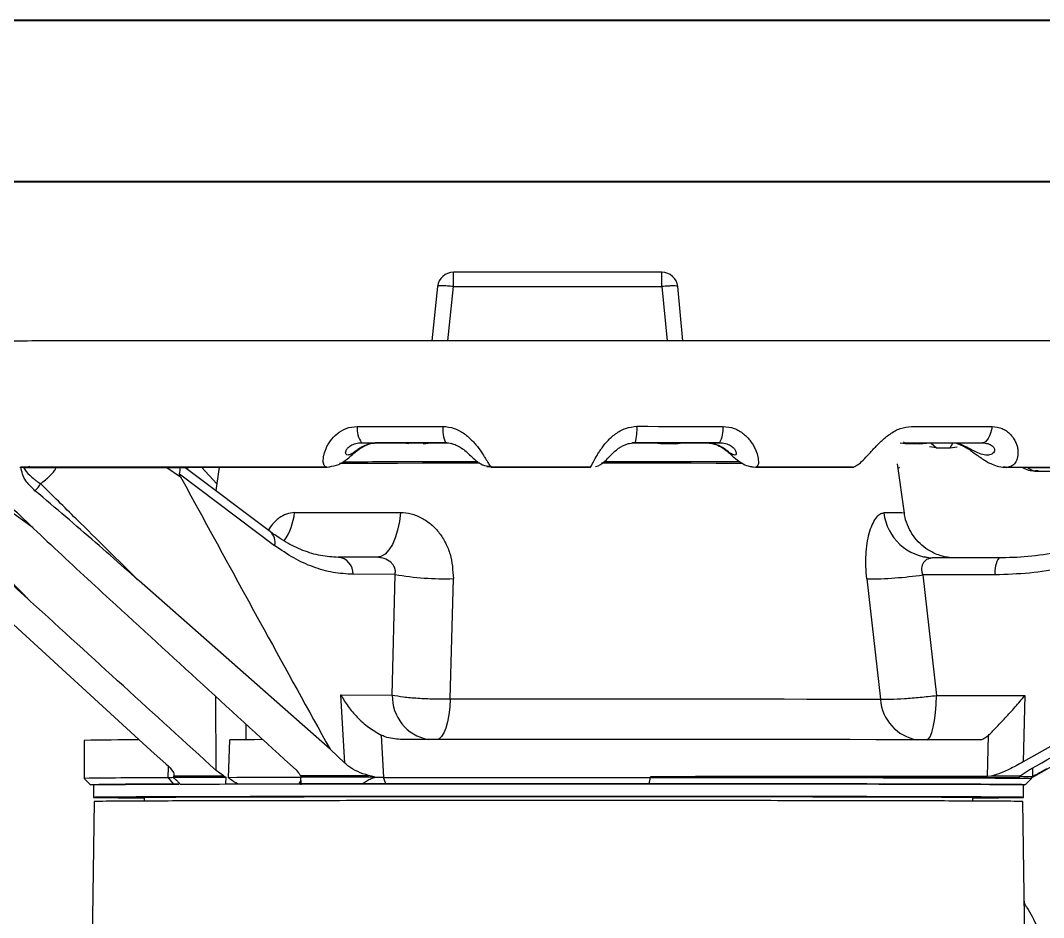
# Model space of a CAD drawing. Header units: millimetres. Extents: x 2251 to 4395, y 932 to 2449.
# Drawn here: x 3599.2 to 3761, y 2306.7 to 2448.5 of the extents above; entities that cross this region are included whole.
import ezdxf

# ---------------------------------------------------------------- set-up
doc = ezdxf.new("R2010")
doc.units = ezdxf.units.MM
doc.layers.add('AM_BOR', color=7, linetype='Continuous', lineweight=50)
doc.layers.add('粗实线', color=7, linetype='Continuous', lineweight=40)

# ---------------------------------------------------------------- blocks, each defined once
blk = doc.blocks.new('rA3')
at = {"layer": '粗实线'}
for p, q in [((753.384, 421.26), (333.384, 421.26)), ((748.384, 416.26), (358.384, 416.26))]:
    blk.add_line(p, q, dxfattribs=at)

msp = doc.modelspace()

# ---------------------------------------------------------------- linework, layer by layer
at = {"color": 7, "linetype": 'Continuous', "lineweight": 25}
for p, q in [((3667.669, 2406.456), (3667.669, 2408.712)), ((3700.644, 2408.712), (3667.669, 2408.712)), ((3700.644, 2406.456), (3700.644, 2408.712)), ((3665.183, 2406.47), (3664.291, 2397.894)), ((3666.779, 2397.894), (3667.669, 2406.456)), ((3667.669, 2406.456), (3700.644, 2406.456)), ((3700.644, 2406.456), (3701.467, 2397.894)), ((3703.955, 2397.894), (3703.133, 2406.451)), ((3653.175, 2381.767), (3666.42, 2381.771)), ((3653.175, 2381.767), (3655.554, 2381.743)), ((3660.618, 2381.589), (3659.38, 2381.74)), ((3662.892, 2381.59), (3664.132, 2381.741)), ((3695.472, 2381.655), (3696.248, 2381.75)), ((3696.424, 2381.772), (3695.885, 2381.748)), ((3696.248, 2381.75), (3696.424, 2381.772)), ((3696.424, 2381.772), (3709.731, 2381.768)), ((3700.434, 2381.591), (3699.189, 2381.742)), ((3702.718, 2381.59), (3700.434, 2381.591)), ((3702.718, 2381.59), (3703.962, 2381.741)), ((3709.731, 2381.768), (3707.733, 2381.745)), ((3739.149, 2381.571), (3738.292, 2381.683)), ((3739.149, 2381.571), (3738.801, 2381.869)), ((3738.847, 2381.753), (3751.307, 2381.742)), ((3741.288, 2381.569), (3739.149, 2381.571)), ((3741.288, 2381.569), (3742.45, 2381.719)), ((3744.055, 2380.972), (3742.928, 2381.116)), ((3743.175, 2381.719), (3744.055, 2380.972)), ((3744.055, 2380.972), (3746.172, 2380.974)), ((3746.172, 2380.974), (3746.645, 2381.705)), ((3746.172, 2380.974), (3747.293, 2381.121)), ((3751.307, 2381.742), (3746.521, 2381.72)), ((3600.857, 2356.674), (3580.465, 2377.235)), ((3601.276, 2368.295), (3587.89, 2377.828)), ((3599.325, 2377.874), (3599.721, 2377.849)), ((3600.235, 2377.954), (3600.753, 2378.059)), ((3622.408, 2377.87), (3624.544, 2376.386)), ((3638.762, 2367.671), (3625.247, 2377.872)), ((3630.275, 2375.249), (3627.855, 2377.875)), ((3630.644, 2377.877), (3630.126, 2374.19)), ((3647.504, 2377.92), (3648.184, 2377.974)), ((3647.54, 2377.907), (3648.184, 2377.974)), ((3647.613, 2377.929), (3647.54, 2377.907)), ((3672.942, 2377.982), (3673.313, 2377.951)), ((3673.661, 2377.911), (3672.942, 2377.982)), ((3673.253, 2378.039), (3673.398, 2377.996)), ((3714.848, 2377.976), (3715.587, 2377.911)), ((3715.106, 2377.953), (3715.496, 2377.89)), ((3715.552, 2377.899), (3715.506, 2377.918)), ((3730.742, 2377.89), (3730.95, 2377.911)), ((3738.956, 2370.644), (3737.866, 2378.402)), ((3737.959, 2377.74), (3738.172, 2377.876)), ((3754.635, 2377.947), (3755.357, 2377.877)), ((3755.262, 2377.867), (3754.635, 2377.947)), ((3755.262, 2377.867), (3755.094, 2377.903)), ((3755.598, 2377.866), (3755.262, 2377.867)), ((3760.269, 2377.259), (3759.677, 2377.334)), ((3759.677, 2377.334), (3760.031, 2377.334)), ((3760.067, 2377.298), (3759.677, 2377.334)), ((3624.407, 2376.856), (3639.417, 2365.526)), ((3655.561, 2363.654), (3649.447, 2363.672)), ((3656.164, 2363.635), (3656.159, 2363.601)), ((3656.187, 2363.77), (3656.17, 2363.671)), ((3743.041, 2363.529), (3742.105, 2363.699)), ((3743.431, 2363.579), (3743.05, 2363.48)), ((3753.938, 2363.584), (3743.426, 2363.579)), ((3648.181, 2333.292), (3618, 2359.911)), ((3658.459, 2360.939), (3651.813, 2360.96)), ((3658.022, 2341.866), (3658.459, 2360.939)), ((3667.188, 2341.269), (3667.667, 2360.283)), ((3733.023, 2360.228), (3735.18, 2341.211)), ((3753.32, 2360.874), (3741.891, 2360.869)), ((3741.891, 2360.869), (3744.032, 2341.793)), ((3591.248, 2359.336), (3619.827, 2333.079)), ((3759.402, 2328.992), (3800.433, 2352.324)), ((3630.172, 2329.961), (3630.141, 2341.622)), ((3649.888, 2341.891), (3658.022, 2341.866)), ((3650.51, 2331.103), (3649.888, 2341.891)), ((3744.032, 2341.793), (3758.022, 2341.799)), ((3758.022, 2341.799), (3757.746, 2331.288)), ((3634.916, 2334.81), (3634.908, 2337.262)), ((3656.248, 2335.552), (3656.611, 2328.842)), ((3752.086, 2328.994), (3752.246, 2335.471)), ((3609.292, 2334.693), (3609.292, 2328.693)), ((3632.108, 2328.808), (3632.346, 2334.808)), ((3762.064, 2333.742), (3757.746, 2331.288)), ((3619.827, 2333.079), (3622.271, 2330.969)), ((3650.51, 2331.103), (3648.181, 2333.292)), ((3622.609, 2328.784), (3622.667, 2330.526)), ((3759.191, 2330.314), (3759.195, 2328.941)), ((3609.292, 2328.693), (3610.292, 2327.693)), ((3622.609, 2328.784), (3623.432, 2327.783)), ((3623.389, 2328.891), (3623.386, 2328.812)), ((3623.5, 2329.09), (3623.389, 2328.891)), ((3631.348, 2329.109), (3630.172, 2329.961)), ((3631.348, 2329.109), (3631.71, 2328.912)), ((3631.71, 2328.912), (3631.673, 2327.808)), ((3643.491, 2329.129), (3643.547, 2328.931)), ((3643.592, 2327.828), (3643.547, 2328.931)), ((3655.194, 2328.944), (3654.263, 2329.141)), ((3655.199, 2328.859), (3655.194, 2328.944)), ((3656.611, 2328.842), (3655.199, 2328.859)), ((3656.98, 2327.84), (3656.611, 2328.842)), ((3698.614, 2327.848), (3698.81, 2328.85)), ((3698.81, 2328.85), (3698.81, 2328.953)), ((3752.644, 2329.059), (3752.086, 2328.994)), ((3757.125, 2329.031), (3757.037, 2328.972)), ((3758.042, 2327.692), (3759.042, 2328.692)), ((3759.042, 2328.795), (3759.402, 2328.991)), ((3759.042, 2328.692), (3759.042, 2328.795)), ((3759.307, 2329), (3759.195, 2328.941)), ((3610.792, 2327.693), (3610.792, 2325.693)), ((3623.432, 2327.783), (3624.287, 2327.787)), ((3624.45, 2327.79), (3624.488, 2327.791)), ((3643.607, 2327.676), (3643.601, 2327.815)), ((3757.792, 2325.692), (3757.792, 2327.692)), ((3618.792, 2325.705), (3618.792, 2325.104)), ((3749.792, 2325.104), (3749.792, 2325.704)), ((3610.892, 2325.034), (3610.37, 2285.198)), ((3758.063, 2296.668), (3757.692, 2325.033))]:
    msp.add_line(p, q, dxfattribs=at)
at = {"color": 7, "linetype": 'Continuous', "lineweight": 25, "flags": 128}
for points in [[(3652.474, 2384.351), (3654.157, 2384.351), (3655.844, 2384.352), (3657.533, 2384.353), (3659.225, 2384.353), (3660.92, 2384.354), (3662.617, 2384.354), (3664.317, 2384.355), (3666.018, 2384.355)], [(3696.697, 2384.356), (3698.404, 2384.356), (3700.11, 2384.355), (3701.814, 2384.355), (3703.516, 2384.355), (3705.216, 2384.354), (3706.914, 2384.354), (3708.61, 2384.353), (3710.304, 2384.353)], [(3740.076, 2384.337), (3741.69, 2384.335), (3743.298, 2384.334), (3744.901, 2384.333), (3746.497, 2384.331), (3748.087, 2384.33), (3749.67, 2384.329), (3751.247, 2384.327), (3752.817, 2384.326)], [(3752.817, 2384.326), (3752.713, 2383.78), (3752.578, 2383.278), (3752.413, 2382.832), (3752.224, 2382.453), (3752.014, 2382.148), (3751.787, 2381.925), (3751.55, 2381.789), (3751.307, 2381.742)], [(3664.132, 2381.741), (3663.537, 2381.741), (3662.942, 2381.741), (3662.348, 2381.741), (3661.753, 2381.741), (3661.16, 2381.74), (3660.566, 2381.74), (3659.973, 2381.74), (3659.38, 2381.74)], [(3703.962, 2381.741), (3703.366, 2381.741), (3702.77, 2381.742), (3702.174, 2381.742), (3701.577, 2381.742), (3700.98, 2381.742), (3700.383, 2381.742), (3699.786, 2381.742), (3699.189, 2381.742)], [(3671.842, 2378.513), (3671.024, 2378.513), (3666.837, 2378.51), (3662.767, 2378.507), (3658.84, 2378.503), (3655.082, 2378.498), (3651.518, 2378.493), (3649.69, 2378.489)], [(3713.452, 2378.498), (3713.009, 2378.498), (3709.227, 2378.503), (3705.279, 2378.507), (3701.192, 2378.51), (3696.992, 2378.513), (3692.707, 2378.515), (3691.109, 2378.515)], [(3642.557, 2370.72), (3644.344, 2370.724), (3646.228, 2370.728), (3648.203, 2370.732), (3650.266, 2370.736), (3652.412, 2370.739), (3654.635, 2370.743), (3656.929, 2370.746), (3659.29, 2370.748)], [(3659.29, 2370.748), (3659.136, 2369.312), (3658.868, 2367.958), (3658.495, 2366.731), (3658.027, 2365.669), (3657.48, 2364.807), (3656.871, 2364.171), (3656.221, 2363.783), (3655.548, 2363.654)], [(3742.576, 2334.793), (3742.729, 2334.893), (3743.02, 2335.285), (3743.29, 2335.925), (3743.529, 2336.79), (3743.729, 2337.85), (3743.883, 2339.066), (3743.985, 2340.396), (3744.032, 2341.793)], [(3667.188, 2341.269), (3667.099, 2339.965), (3666.945, 2338.736), (3666.729, 2337.622), (3666.459, 2336.658), (3666.143, 2335.875), (3665.792, 2335.298), (3665.416, 2334.945), (3665.19, 2334.848)], [(3667.188, 2341.269), (3671.674, 2341.272), (3676.24, 2341.273), (3680.855, 2341.274), (3685.491, 2341.274), (3690.12, 2341.274), (3694.713, 2341.272), (3699.241, 2341.27), (3703.676, 2341.267), (3707.991, 2341.264), (3712.158, 2341.259), (3716.152, 2341.254), (3719.948, 2341.248), (3723.522, 2341.242), (3726.852, 2341.235), (3729.917, 2341.228), (3732.699, 2341.22), (3735.18, 2341.211)], [(3637.49, 2334.818), (3636.254, 2334.816), (3634.924, 2334.813), (3633.621, 2334.811), (3632.346, 2334.808)], [(3750.792, 2334.766), (3748.146, 2334.776), (3745.173, 2334.786), (3741.89, 2334.795), (3738.312, 2334.803), (3734.458, 2334.811), (3730.349, 2334.819), (3726.004, 2334.825), (3721.446, 2334.832), (3716.698, 2334.837), (3711.785, 2334.841), (3706.732, 2334.845), (3701.563, 2334.848), (3696.307, 2334.851), (3690.989, 2334.852), (3685.637, 2334.853), (3680.279, 2334.853), (3674.94, 2334.852), (3669.65, 2334.85), (3664.434, 2334.847), (3659.32, 2334.844)], [(3623.389, 2328.891), (3624.34, 2328.894), (3625.317, 2328.897), (3626.32, 2328.899), (3627.349, 2328.902), (3628.403, 2328.904), (3629.482, 2328.907), (3630.584, 2328.909), (3631.71, 2328.912)], [(3623.5, 2329.09), (3624.403, 2329.092), (3625.329, 2329.095), (3626.278, 2329.097), (3627.249, 2329.099), (3628.241, 2329.102), (3629.256, 2329.104), (3630.291, 2329.106), (3631.348, 2329.109)], [(3643.556, 2328.827), (3642.03, 2328.825), (3640.53, 2328.823), (3639.056, 2328.821), (3637.609, 2328.818), (3636.19, 2328.816), (3634.8, 2328.813), (3633.439, 2328.811), (3632.108, 2328.808)], [(3643.491, 2329.129), (3644.786, 2329.131), (3646.096, 2329.132), (3647.422, 2329.134), (3648.763, 2329.136), (3650.118, 2329.137), (3651.487, 2329.138), (3652.868, 2329.14), (3654.263, 2329.141)], [(3643.547, 2328.931), (3644.943, 2328.933), (3646.357, 2328.935), (3647.789, 2328.937), (3649.238, 2328.938), (3650.704, 2328.94), (3652.186, 2328.941), (3653.682, 2328.943), (3655.194, 2328.944)], [(3656.611, 2328.842), (3661.669, 2328.845), (3666.843, 2328.848), (3672.106, 2328.851), (3677.431, 2328.852), (3682.792, 2328.853), (3688.16, 2328.853), (3693.509, 2328.852), (3698.81, 2328.85)], [(3698.81, 2328.953), (3703.915, 2328.95), (3708.923, 2328.947), (3713.809, 2328.943), (3718.548, 2328.938), (3723.119, 2328.933), (3727.498, 2328.926), (3731.665, 2328.919), (3735.598, 2328.912), (3739.279, 2328.904), (3742.69, 2328.895), (3745.814, 2328.886), (3748.636, 2328.877), (3751.142, 2328.867), (3753.319, 2328.857), (3755.158, 2328.846), (3756.649, 2328.836), (3757.189, 2328.831)], [(3698.81, 2328.85), (3703.915, 2328.847), (3708.923, 2328.844), (3713.809, 2328.84), (3718.548, 2328.835), (3723.119, 2328.829), (3727.498, 2328.823), (3731.665, 2328.816), (3735.598, 2328.809), (3739.279, 2328.801), (3742.69, 2328.792), (3745.814, 2328.783), (3748.636, 2328.774), (3751.142, 2328.764), (3753.319, 2328.753), (3755.158, 2328.743), (3756.649, 2328.732), (3757.785, 2328.721), (3758.561, 2328.71), (3758.972, 2328.699), (3759.042, 2328.692)], [(3610.792, 2327.675), (3610.759, 2327.675), (3610.353, 2327.686), (3610.328, 2327.698), (3610.683, 2327.709), (3611.417, 2327.72), (3612.526, 2327.731), (3614.005, 2327.742), (3615.845, 2327.753), (3618.037, 2327.763), (3620.571, 2327.773), (3623.432, 2327.783)], [(3624.488, 2327.791), (3625.322, 2327.793), (3626.175, 2327.795), (3627.047, 2327.798), (3627.937, 2327.8), (3628.844, 2327.802), (3629.77, 2327.804), (3630.713, 2327.806), (3631.673, 2327.808)], [(3633.56, 2327.808), (3634.696, 2327.81), (3635.854, 2327.812), (3637.032, 2327.814), (3638.232, 2327.817), (3639.451, 2327.819), (3640.69, 2327.821), (3641.948, 2327.822), (3643.225, 2327.824)], [(3757.792, 2327.692), (3757.781, 2327.695), (3757.518, 2327.706), (3756.907, 2327.716), (3755.949, 2327.727), (3754.65, 2327.738), (3753.016, 2327.748), (3751.054, 2327.758), (3748.774, 2327.768), (3746.186, 2327.777), (3743.304, 2327.786), (3740.14, 2327.794), (3736.711, 2327.802), (3733.031, 2327.81), (3729.12, 2327.817), (3724.994, 2327.823), (3720.675, 2327.829), (3716.182, 2327.834), (3711.538, 2327.838), (3706.763, 2327.842), (3701.882, 2327.845), (3696.916, 2327.847), (3691.891, 2327.849), (3686.829, 2327.849), (3681.755, 2327.85), (3676.693, 2327.849), (3671.668, 2327.847), (3666.702, 2327.845), (3661.821, 2327.842), (3657.046, 2327.839), (3652.401, 2327.834), (3647.909, 2327.829), (3643.589, 2327.824), (3643.338, 2327.823)], [(3643.592, 2327.828), (3644.758, 2327.83), (3645.937, 2327.831), (3647.129, 2327.833), (3648.334, 2327.834), (3649.55, 2327.835), (3650.777, 2327.837), (3652.016, 2327.838), (3653.266, 2327.839)], [(3656.98, 2327.84), (3661.97, 2327.843), (3667.075, 2327.846), (3672.267, 2327.849), (3677.521, 2327.85), (3682.81, 2327.851), (3688.107, 2327.85), (3693.384, 2327.849), (3698.614, 2327.848)], [(3698.614, 2327.848), (3703.651, 2327.845), (3708.592, 2327.842), (3713.413, 2327.838), (3718.089, 2327.833), (3722.599, 2327.827), (3726.919, 2327.821), (3731.03, 2327.814), (3734.911, 2327.807), (3738.543, 2327.799), (3741.908, 2327.791), (3744.991, 2327.782), (3747.775, 2327.772), (3750.247, 2327.763), (3752.396, 2327.753), (3754.21, 2327.742), (3755.681, 2327.732), (3756.802, 2327.721), (3757.567, 2327.71), (3757.972, 2327.699), (3758.017, 2327.688), (3757.792, 2327.679)], [(3749.792, 2325.621), (3749.953, 2325.621), (3752.075, 2325.631), (3753.874, 2325.641), (3755.342, 2325.652), (3756.471, 2325.662), (3757.256, 2325.673), (3757.693, 2325.684), (3757.781, 2325.695), (3757.518, 2325.706), (3756.907, 2325.716), (3755.949, 2325.727), (3754.65, 2325.738), (3753.016, 2325.748), (3751.054, 2325.758), (3748.774, 2325.768), (3746.186, 2325.777), (3743.304, 2325.786), (3740.14, 2325.794), (3736.711, 2325.802), (3733.031, 2325.81), (3729.12, 2325.817), (3724.994, 2325.823), (3720.675, 2325.829), (3716.182, 2325.834), (3711.538, 2325.838), (3706.763, 2325.842), (3701.882, 2325.845), (3696.916, 2325.847), (3691.891, 2325.849), (3686.829, 2325.849), (3681.755, 2325.85), (3676.693, 2325.849), (3671.668, 2325.847), (3666.702, 2325.845), (3661.821, 2325.842), (3657.046, 2325.839), (3652.401, 2325.834), (3647.909, 2325.829), (3643.589, 2325.824), (3639.464, 2325.817), (3635.552, 2325.81), (3631.873, 2325.803), (3628.443, 2325.795), (3625.28, 2325.786), (3622.397, 2325.778), (3619.81, 2325.768), (3617.53, 2325.759), (3615.568, 2325.749), (3613.934, 2325.738), (3612.635, 2325.728), (3611.677, 2325.717), (3611.065, 2325.706), (3610.803, 2325.696), (3610.89, 2325.685), (3611.328, 2325.674), (3612.113, 2325.663), (3613.242, 2325.653), (3614.709, 2325.642), (3616.509, 2325.632), (3618.631, 2325.622), (3618.792, 2325.622)], [(3618.792, 2325.681), (3618.586, 2325.688), (3618.586, 2325.698), (3618.936, 2325.708), (3619.636, 2325.718), (3620.68, 2325.728), (3622.063, 2325.738), (3623.779, 2325.748), (3625.818, 2325.757), (3628.168, 2325.766), (3630.818, 2325.775), (3633.753, 2325.783), (3636.958, 2325.79), (3640.416, 2325.797), (3644.107, 2325.804), (3648.013, 2325.81), (3652.113, 2325.815), (3656.384, 2325.82), (3660.804, 2325.824), (3665.349, 2325.827), (3669.996, 2325.83), (3674.719, 2325.832), (3679.492, 2325.833), (3684.292, 2325.833), (3689.091, 2325.833), (3693.865, 2325.831), (3698.588, 2325.83), (3703.234, 2325.827), (3707.78, 2325.824), (3712.2, 2325.82), (3716.471, 2325.815), (3720.571, 2325.809), (3724.477, 2325.804), (3728.168, 2325.797), (3731.626, 2325.79), (3734.83, 2325.782), (3737.766, 2325.774), (3740.416, 2325.765), (3742.766, 2325.756), (3744.805, 2325.747), (3746.52, 2325.738), (3747.904, 2325.728), (3748.948, 2325.718), (3749.647, 2325.707), (3749.998, 2325.697), (3749.998, 2325.687), (3749.792, 2325.68)]]:
    msp.add_lwpolyline(points, dxfattribs=at)
at = {"color": 7, "linetype": 'Continuous', "lineweight": 25}
for centre, radius, start, end in [((3667.669, 2406.212), 2.5, 89.99963, 174.0622), ((3700.644, 2406.212), 2.5, 5.48335, 89.99975), ((3656, 2383.92), 3.552, 173.03617, 217.31461), ((3671.458, 2383.879), 5.461, 174.99942, 202.70803), ((3688.956, 2383.868), 7.756, 344.31989, 3.60709), ((3706.233, 2383.899), 4.095, 328.64341, 6.35188), ((3599.666, 2376.516), 2.995, 308.67298, 336.20635), ((3633.2, 2371.592), 9.398, 325.32743, 354.67802), ((3736.286, 2284.303), 86.382, 88.22863, 90.36633), ((3743.628, 2371.515), 7.939, 186.01237, 268.57478), ((3637.454, 2366.099), 2.046, 343.7516, 50.24879), ((3649.182, 2361.052), 2.633, 357.9869, 84.42865), ((3756.867, 2361.489), 3.6, 144.41671, 189.84152), ((3666.169, 2404.189), 43.932, 259.89257, 271.95432), ((3732.987, 2422.396), 62.168, 270.03279, 278.23411), ((3664.946, 2341.663), 6.927, 178.32202, 259.40651), ((3742.122, 2341.659), 6.956, 183.69146, 260.57483), ((3616.365, 2012.76), 322.01, 89.73693, 91.25872), ((3621.087, 1578.16), 750.625, 89.883813, 90.900378), ((3747.243, 1080.516), 1248.554, 89.54649, 89.75213), ((3759.335, 2328.79), 0.212, 71.75911, 97.754), ((3622.426, 1599.063), 728.723, 89.855991, 90.91481)]:
    msp.add_arc(centre, radius, start, end, dxfattribs=at)
for points in [[(3667.669, 2406.456), (3667.346, 2406.486), (3666.698, 2406.545), (3665.879, 2406.574), (3665.303, 2406.553), (3665.223, 2406.498), (3665.183, 2406.47)], [(3703.133, 2406.451), (3703.093, 2406.479), (3703.013, 2406.534), (3702.437, 2406.56), (3701.617, 2406.537), (3700.969, 2406.483), (3700.644, 2406.456)]]:
    msp.add_open_spline(points, degree=3, dxfattribs=at)
for points, knots in [([(3684.292, 2397.896), (3681.894, 2397.896), (3678.513, 2397.896), (3673.51, 2397.896), (3669.218, 2397.895), (3664.114, 2397.894), (3658.772, 2397.892), (3653.206, 2397.89), (3647.504, 2397.887), (3641.719, 2397.884), (3635.894, 2397.881), (3630.064, 2397.876), (3624.257, 2397.872), (3618.497, 2397.867), (3612.806, 2397.861), (3607.202, 2397.855), (3601.702, 2397.848), (3596.32, 2397.841), (3591.071, 2397.833), (3585.967, 2397.825), (3581.019, 2397.816), (3576.239, 2397.807), (3571.637, 2397.798), (3567.22, 2397.788), (3562.998, 2397.778), (3558.978, 2397.768), (3555.166, 2397.758), (3551.569, 2397.747), (3548.191, 2397.736), (3545.036, 2397.724), (3542.108, 2397.713), (3539.409, 2397.701), (3536.94, 2397.69), (3534.701, 2397.678), (3532.695, 2397.666), (3530.971, 2397.655), (3530.007, 2397.648), (3529.562, 2397.644)], [0, 0, 0, 0, 0.0344071, 0.0485109, 0.0718894, 0.0961605, 0.1221805, 0.149305, 0.1772714, 0.2058697, 0.2349502, 0.2644009, 0.2941371, 0.3240924, 0.3542143, 0.3844599, 0.4147936, 0.445185, 0.4756078, 0.5060385, 0.5364555, 0.5668389, 0.5971695, 0.6274283, 0.6575964, 0.6876542, 0.7175815, 0.7473561, 0.7769545, 0.8063502, 0.8355137, 0.8644114, 0.8930048, 0.921249, 0.9490912, 0.9764687, 1, 1, 1, 1]), ([(3845.766, 2377.615), (3845.821, 2377.621), (3845.962, 2377.636), (3846.343, 2377.693), (3846.911, 2377.806), (3847.633, 2377.999), (3848.546, 2378.326), (3849.671, 2378.873), (3850.928, 2379.721), (3852.157, 2380.883), (3853.208, 2382.298), (3854.001, 2383.893), (3854.501, 2385.608), (3854.689, 2387.384), (3854.56, 2389.166), (3854.118, 2390.897), (3853.376, 2392.523), (3852.359, 2393.991), (3851.099, 2395.254), (3849.733, 2396.207), (3848.475, 2396.814), (3847.478, 2397.155), (3846.72, 2397.342), (3846.139, 2397.446), (3845.694, 2397.502), (3845.327, 2397.536), (3844.913, 2397.561), (3844.522, 2397.574), (3843.934, 2397.588), (3843.149, 2397.601), (3842.216, 2397.613), (3841.03, 2397.626), (3839.646, 2397.638), (3837.983, 2397.651), (3836.049, 2397.664), (3833.846, 2397.677), (3831.379, 2397.69), (3828.654, 2397.702), (3825.674, 2397.715), (3822.445, 2397.727), (3818.973, 2397.739), (3815.264, 2397.751), (3811.326, 2397.762), (3807.165, 2397.773), (3802.788, 2397.784), (3798.204, 2397.794), (3793.42, 2397.804), (3788.446, 2397.814), (3783.292, 2397.823), (3777.965, 2397.831), (3772.477, 2397.839), (3766.838, 2397.847), (3761.059, 2397.854), (3755.151, 2397.861), (3749.128, 2397.867), (3743.003, 2397.872), (3736.791, 2397.877), (3730.511, 2397.882), (3724.186, 2397.885), (3717.853, 2397.889), (3711.577, 2397.891), (3705.525, 2397.893), (3700.08, 2397.895), (3695.304, 2397.895), (3690.175, 2397.896), (3686.54, 2397.896), (3684.292, 2397.896)], [0, 0, 0, 0, 0.0017465, 0.0044658, 0.0070078, 0.0098268, 0.0132699, 0.01777, 0.0233681, 0.0295284, 0.0358372, 0.0421771, 0.0485239, 0.0548725, 0.0612218, 0.0675716, 0.0739223, 0.080274, 0.0866264, 0.0929737, 0.0980915, 0.1017275, 0.1047111, 0.1075398, 0.110673, 0.1150505, 0.1222946, 0.1411051, 0.1636746, 0.1818588, 0.204115, 0.2240384, 0.2453355, 0.2673737, 0.2899055, 0.3127692, 0.3358643, 0.359126, 0.3825109, 0.405989, 0.4295389, 0.4531449, 0.4767954, 0.5004811, 0.5241948, 0.5479305, 0.5716831, 0.5954484, 0.619222, 0.6430003, 0.666779, 0.690554, 0.7143201, 0.7380713, 0.7617997, 0.7854945, 0.8091398, 0.8327115, 0.8561692, 0.8794397, 0.9023738, 0.9246109, 0.9449865, 0.9610624, 0.975932, 1, 1, 1, 1]), ([(3647.504, 2377.92), (3647.398, 2378.004), (3647.191, 2378.167), (3647.074, 2378.826), (3647.142, 2379.584), (3647.334, 2380.298), (3647.546, 2380.858), (3647.835, 2381.442), (3648.349, 2382.248), (3649.229, 2383.212), (3650.688, 2384.149), (3651.879, 2384.283), (3652.474, 2384.351)], [0, 0, 0, 0, 0.1282409, 0.2497124, 0.3801337, 0.4411768, 0.4997209, 0.5635671, 0.6246009, 0.7496437, 0.8749995, 1, 1, 1, 1]), ([(3666.018, 2384.355), (3666.628, 2384.288), (3667.85, 2384.155), (3669.188, 2383.372), (3670.104, 2382.641), (3670.71, 2382.05), (3671.25, 2381.439), (3671.858, 2380.657), (3672.353, 2379.916), (3672.751, 2379.271), (3673.088, 2378.709), (3673.418, 2378.162), (3673.566, 2378.004), (3673.641, 2377.924)], [0, 0, 0, 0, 0.1245194, 0.2495841, 0.3108218, 0.3749069, 0.4359753, 0.4998788, 0.6193777, 0.6832429, 0.7501183, 0.8717113, 1, 1, 1, 1]), ([(3689.353, 2377.922), (3689.407, 2378.001), (3689.511, 2378.154), (3689.845, 2378.805), (3690.251, 2379.56), (3690.686, 2380.275), (3691.061, 2380.836), (3691.499, 2381.423), (3692.191, 2382.234), (3693.247, 2383.206), (3694.852, 2384.152), (3696.083, 2384.288), (3696.697, 2384.356)], [0, 0, 0, 0, 0.1281513, 0.2496843, 0.3801441, 0.4411883, 0.4997197, 0.5635694, 0.6245897, 0.7496425, 0.8750065, 1, 1, 1, 1]), ([(3710.304, 2384.353), (3710.907, 2384.287), (3711.809, 2384.19), (3712.855, 2383.662), (3713.548, 2383.18), (3714.151, 2382.617), (3714.647, 2382.023), (3715.055, 2381.407), (3715.466, 2380.622), (3715.725, 2379.879), (3715.857, 2379.234), (3715.907, 2378.675), (3715.851, 2378.135), (3715.676, 2377.987), (3715.587, 2377.911)], [0, 0, 0, 0, 0.1244726, 0.1859089, 0.2498878, 0.3111053, 0.3751889, 0.4362181, 0.5000981, 0.6195311, 0.6833816, 0.7502528, 0.8718565, 1, 1, 1, 1]), ([(3730.811, 2377.901), (3731.023, 2377.975), (3731.437, 2378.119), (3732.206, 2378.761), (3732.932, 2379.514), (3733.585, 2380.229), (3734.101, 2380.792), (3734.661, 2381.381), (3735.488, 2382.197), (3736.653, 2383.176), (3738.296, 2384.131), (3739.483, 2384.268), (3740.076, 2384.337)], [0, 0, 0, 0, 0.1280635, 0.2496605, 0.3801541, 0.4411983, 0.4997165, 0.5635714, 0.6245804, 0.7496419, 0.8750131, 1, 1, 1, 1]), ([(3752.817, 2384.326), (3753.372, 2384.259), (3754.202, 2384.16), (3755.109, 2383.627), (3755.685, 2383.14), (3756.155, 2382.572), (3756.505, 2381.973), (3756.75, 2381.354), (3756.932, 2380.565), (3756.933, 2379.821), (3756.785, 2379.177), (3756.54, 2378.62), (3756.095, 2378.086), (3755.607, 2377.948), (3755.357, 2377.877)], [0, 0, 0, 0, 0.12447781, 0.18589566, 0.24987596, 0.31109782, 0.37520407, 0.4362225, 0.50010716, 0.61952435, 0.68338488, 0.75027631, 0.87194143, 1, 1, 1, 1]), ([(3648.024, 2377.974), (3648.552, 2378.055), (3649.693, 2378.23), (3650.79, 2379.097), (3651.702, 2379.894), (3652.481, 2380.567), (3653.331, 2381.126), (3654.051, 2381.472), (3654.822, 2381.705), (3655.328, 2381.73), (3655.589, 2381.743)], [0, 0, 0, 0, 0.1857217, 0.4006953, 0.525066, 0.6801172, 0.7583564, 0.8357456, 0.9152422, 1, 1, 1, 1]), ([(3655.554, 2381.743), (3655.227, 2381.72), (3654.576, 2381.673), (3653.646, 2381.319), (3652.873, 2380.877), (3652.105, 2380.343), (3651.485, 2379.92), (3650.98, 2379.769), (3650.654, 2379.931), (3650.601, 2380.36), (3650.906, 2380.893), (3651.42, 2381.336), (3652.211, 2381.695), (3652.853, 2381.743), (3653.175, 2381.767)], [0, 0, 0, 0, 0.0625989, 0.1249043, 0.1872263, 0.2496807, 0.3746119, 0.4998044, 0.6249986, 0.7497987, 0.8151711, 0.8749227, 0.9374287, 1, 1, 1, 1]), ([(3659.38, 2381.74), (3658.69, 2381.74), (3657.309, 2381.741), (3656.139, 2381.742), (3655.554, 2381.743)], [0, 0, 0, 0, 0.500015, 1, 1, 1, 1]), ([(3666.628, 2381.745), (3666.401, 2381.745), (3665.717, 2381.743), (3664.767, 2381.742), (3664.132, 2381.741)], [0, 0, 0, 0, 0.33151063, 1, 1, 1, 1]), ([(3666.42, 2381.771), (3666.756, 2381.758), (3667.183, 2381.742), (3667.557, 2381.593), (3667.637, 2381.561)], [0, 0, 0, 0, 0.78531963, 1, 1, 1, 1]), ([(3667.322, 2381.668), (3667.598, 2381.586), (3668.162, 2381.418), (3668.974, 2380.944), (3669.738, 2380.343), (3670.752, 2379.397), (3671.802, 2378.336), (3672.821, 2378.128), (3673.253, 2378.039)], [0, 0, 0, 0, 0.099024, 0.2022508, 0.3197532, 0.4562471, 0.7696172, 1, 1, 1, 1]), ([(3690.156, 2378.014), (3690.293, 2378.05), (3691.025, 2378.244), (3691.668, 2378.867), (3692.558, 2379.793), (3693.247, 2380.471), (3693.902, 2380.962), (3694.412, 2381.265), (3694.948, 2381.509), (3695.311, 2381.611), (3695.493, 2381.663)], [0, 0, 0, 0, 0.0714083, 0.3809344, 0.5556887, 0.7203323, 0.7949508, 0.8649836, 0.932048, 1, 1, 1, 1]), ([(3699.189, 2381.742), (3698.553, 2381.743), (3697.281, 2381.744), (3696.35, 2381.747), (3695.885, 2381.748)], [0, 0, 0, 0, 0.5000497, 1, 1, 1, 1]), ([(3707.733, 2381.745), (3707.162, 2381.744), (3706.019, 2381.742), (3704.647, 2381.742), (3703.962, 2381.741)], [0, 0, 0, 0, 0.4999263, 1, 1, 1, 1]), ([(3707.689, 2381.745), (3707.975, 2381.73), (3708.525, 2381.701), (3709.343, 2381.438), (3710.065, 2381.067), (3710.826, 2380.538), (3711.424, 2380.007), (3712.161, 2379.32), (3713.102, 2378.588), (3714.148, 2378.067), (3714.73, 2378.002), (3714.968, 2377.976)], [0, 0, 0, 0, 0.093408, 0.1791879, 0.26097, 0.3408111, 0.4814037, 0.5675837, 0.7643431, 0.9034002, 1, 1, 1, 1]), ([(3709.731, 2381.768), (3710.054, 2381.745), (3710.702, 2381.697), (3711.51, 2381.337), (3712.048, 2380.894), (3712.393, 2380.362), (3712.397, 2379.933), (3712.139, 2379.771), (3711.7, 2379.922), (3711.132, 2380.345), (3710.397, 2380.878), (3709.64, 2381.32), (3708.715, 2381.674), (3708.061, 2381.721), (3707.733, 2381.745)], [0, 0, 0, 0, 0.0625764, 0.1252848, 0.1848998, 0.2501233, 0.3749307, 0.5001323, 0.6253324, 0.7502715, 0.8127295, 0.8750555, 0.937394, 1, 1, 1, 1]), ([(3746.521, 2381.72), (3745.864, 2381.72), (3744.55, 2381.719), (3743.15, 2381.719), (3742.45, 2381.719)], [0, 0, 0, 0, 0.4999268, 1, 1, 1, 1]), ([(3751.307, 2381.742), (3751.604, 2381.718), (3752.198, 2381.67), (3752.857, 2381.31), (3753.192, 2380.867), (3753.225, 2380.334), (3752.809, 2379.906), (3752.056, 2379.744), (3751.136, 2379.895), (3750.198, 2380.318), (3749.24, 2380.852), (3748.387, 2381.295), (3747.448, 2381.649), (3746.831, 2381.697), (3746.521, 2381.72)], [0, 0, 0, 0, 0.0625764, 0.1252848, 0.1848997, 0.2501233, 0.3749307, 0.5001323, 0.6253324, 0.7502715, 0.8127295, 0.8750555, 0.937394, 1, 1, 1, 1]), ([(3747.24, 2381.629), (3747.472, 2381.561), (3747.935, 2381.426), (3748.694, 2381.027), (3749.602, 2380.438), (3750.437, 2379.814), (3751.508, 2379.052), (3752.619, 2378.407), (3753.942, 2377.944), (3754.717, 2377.89), (3755.134, 2377.861)], [0, 0, 0, 0, 0.0868567, 0.1736311, 0.259945, 0.4143185, 0.5098834, 0.7141667, 0.8464297, 1, 1, 1, 1]), ([(3650.215, 2378.762), (3650.837, 2378.763), (3653.159, 2378.768), (3657.762, 2378.774), (3663.922, 2378.78), (3668.582, 2378.784), (3671.186, 2378.785), (3671.542, 2378.785)], [0, 0, 0, 0, 0.1039033, 0.3876622, 0.671421, 0.9551799, 1, 1, 1, 1]), ([(3691.464, 2378.787), (3693.542, 2378.787), (3697.88, 2378.785), (3704.195, 2378.78), (3709.334, 2378.775), (3712.086, 2378.771), (3712.956, 2378.77)], [0, 0, 0, 0, 0.2717648, 0.5675031, 0.8632413, 1, 1, 1, 1]), ([(3599.167, 2377.887), (3602.034, 2377.89), (3607.781, 2377.896), (3616.201, 2377.903), (3624.226, 2377.909), (3631.83, 2377.913), (3639.584, 2377.917), (3644.864, 2377.919), (3647.504, 2377.92)], [0, 0, 0, 0, 0.1905194, 0.3817787, 0.5355474, 0.689316, 0.844658, 1, 1, 1, 1]), ([(3647.54, 2377.907), (3644.304, 2377.906), (3637.82, 2377.903), (3628.938, 2377.899), (3620.838, 2377.893), (3613.499, 2377.888), (3606.297, 2377.881), (3601.649, 2377.876), (3599.325, 2377.874)], [0, 0, 0, 0, 0.191069, 0.3828813, 0.5363817, 0.689882, 0.844941, 1, 1, 1, 1]), ([(3601.538, 2374.177), (3601.009, 2374.701), (3600.104, 2375.598), (3599.514, 2376.838), (3599.388, 2377.526), (3599.325, 2377.874)], [0, 0, 0, 0, 0.4102096, 0.7017854, 1, 1, 1, 1]), ([(3599.722, 2377.848), (3600.012, 2377.435), (3600.451, 2376.81), (3601.289, 2376.084), (3601.809, 2375.702), (3602.097, 2375.507), (3602.259, 2375.4), (3602.346, 2375.346), (3602.391, 2375.318), (3602.403, 2375.311), (3602.406, 2375.308), (3602.406, 2375.308), (3602.407, 2375.307), (3602.407, 2375.307)], [0, 0, 0, 0, 0.4919756, 0.7448976, 0.8717536, 0.9356326, 0.967738, 0.991593, 0.9977244, 0.9993421, 0.9997898, 0.9999241, 1, 1, 1, 1]), ([(3599.945, 2377.845), (3600.878, 2377.847), (3603.691, 2377.85), (3608.536, 2377.856), (3614.455, 2377.863), (3620.495, 2377.868), (3626.633, 2377.874), (3632.855, 2377.879), (3639.146, 2377.883), (3644.097, 2377.886), (3646.966, 2377.887), (3647.7, 2377.887)], [0, 0, 0, 0, 0.0636959, 0.1918521, 0.3199247, 0.4478685, 0.5756211, 0.7030914, 0.8301371, 0.9565192, 1, 1, 1, 1]), ([(3602.407, 2375.307), (3602.67, 2375.492), (3603.165, 2375.839), (3603.904, 2376.547), (3604.521, 2377.149), (3604.834, 2377.69), (3604.927, 2377.852)], [0, 0, 0, 0, 0.2867312, 0.5373202, 0.861976, 1, 1, 1, 1]), ([(3624.407, 2376.856), (3624.457, 2377.184), (3624.511, 2377.544), (3624.43, 2377.845), (3624.423, 2377.872)], [0, 0, 0, 0, 0.911396, 1, 1, 1, 1]), ([(3673.641, 2377.924), (3676.255, 2377.924), (3681.49, 2377.923), (3686.73, 2377.922), (3689.353, 2377.922)], [0, 0, 0, 0, 0.4994046, 1, 1, 1, 1]), ([(3689.34, 2377.909), (3686.729, 2377.91), (3681.499, 2377.911), (3676.276, 2377.911), (3673.661, 2377.911)], [0, 0, 0, 0, 0.499406, 1, 1, 1, 1]), ([(3673.687, 2377.896), (3673.865, 2377.896), (3675.465, 2377.896), (3679.001, 2377.896), (3682.359, 2377.896), (3684.292, 2377.896)], [0, 0, 0, 0, 0.0506143, 0.4536054, 1, 1, 1, 1]), ([(3715.454, 2377.89), (3717.307, 2377.889), (3721.111, 2377.887), (3726.171, 2377.884), (3729.353, 2377.882), (3730.627, 2377.881)], [0, 0, 0, 0, 0.3629631, 0.7448966, 1, 1, 1, 1]), ([(3730.742, 2377.89), (3728.237, 2377.892), (3723.22, 2377.895), (3718.11, 2377.898), (3715.552, 2377.899)], [0, 0, 0, 0, 0.4994071, 1, 1, 1, 1]), ([(3715.587, 2377.911), (3718.145, 2377.91), (3723.266, 2377.907), (3728.294, 2377.903), (3730.811, 2377.901)], [0, 0, 0, 0, 0.4994057, 1, 1, 1, 1]), ([(3755.357, 2377.877), (3757.684, 2377.874), (3762.346, 2377.869), (3766.821, 2377.862), (3769.062, 2377.859)], [0, 0, 0, 0, 0.4994067, 1, 1, 1, 1]), ([(3768.936, 2377.849), (3766.707, 2377.852), (3762.464, 2377.858), (3758.045, 2377.863), (3755.948, 2377.866)], [0, 0, 0, 0, 0.5254004, 1, 1, 1, 1]), ([(3757.612, 2377.858), (3757.772, 2377.773), (3758.559, 2377.355), (3759.421, 2377.297), (3760.109, 2377.251)], [0, 0, 0, 0, 0.2028461, 1, 1, 1, 1]), ([(3758.4, 2377.857), (3758.588, 2377.728), (3759.202, 2377.307), (3759.71, 2377.302), (3760.063, 2377.298)], [0, 0, 0, 0, 0.3060772, 1, 1, 1, 1]), ([(3760.061, 2377.251), (3760.494, 2377.251), (3762.803, 2377.254), (3766.67, 2377.259), (3770.031, 2377.263), (3771.608, 2377.265)], [0, 0, 0, 0, 0.1090203, 0.5818722, 1, 1, 1, 1]), ([(3600.857, 2356.674), (3600.109, 2357.355), (3596.368, 2360.761), (3589.29, 2367.149), (3582.671, 2372.86), (3579.214, 2375.841)], [0, 0, 0, 0, 0.1067041, 0.5335339, 1, 1, 1, 1]), ([(3593.439, 2375.881), (3594.123, 2375.199), (3597.546, 2371.789), (3604.169, 2365.479), (3610.255, 2359.859), (3613.39, 2356.964)], [0, 0, 0, 0, 0.1080865, 0.5404726, 1, 1, 1, 1]), ([(3624.544, 2376.386), (3624.521, 2376.432), (3624.472, 2376.526), (3624.422, 2376.656), (3624.402, 2376.763), (3624.401, 2376.82), (3624.406, 2376.848), (3624.407, 2376.856)], [0, 0, 0, 0, 0.33257121, 0.68796459, 0.83138137, 0.94978396, 1, 1, 1, 1]), ([(3624.544, 2376.386), (3628.944, 2368.324), (3636.8, 2353.926), (3644.704, 2339.597), (3648.181, 2333.292)], [0, 0, 0, 0, 0.5600002, 1, 1, 1, 1]), ([(3618, 2359.911), (3617.237, 2360.588), (3613.42, 2363.969), (3607.983, 2368.728), (3603.163, 2372.803), (3601.538, 2374.177)], [0, 0, 0, 0, 0.14213623, 0.71070448, 1, 1, 1, 1]), ([(3618, 2359.911), (3614.686, 2363.181), (3609.487, 2368.311), (3604.291, 2373.446), (3602.407, 2375.307)], [0, 0, 0, 0, 0.6374709, 1, 1, 1, 1]), ([(3642.557, 2370.72), (3642.137, 2370.676), (3641.287, 2370.587), (3640.391, 2370.055), (3639.822, 2369.605), (3639.488, 2369.305), (3638.974, 2368.785), (3638.611, 2368.233), (3638.375, 2367.874)], [0, 0, 0, 0, 0.2689949, 0.5444827, 0.6080958, 0.6798197, 0.7914169, 1, 1, 1, 1]), ([(3659.29, 2370.748), (3659.869, 2370.705), (3661.042, 2370.619), (3662.704, 2369.916), (3664.217, 2368.885), (3665.486, 2367.53), (3666.485, 2365.928), (3667.463, 2363.558), (3667.585, 2361.591), (3667.667, 2360.283)], [0, 0, 0, 0, 0.12352326, 0.25015071, 0.37478047, 0.50021232, 0.62352336, 0.74971254, 1, 1, 1, 1]), ([(3733.023, 2360.228), (3732.963, 2360.885), (3732.845, 2362.195), (3732.879, 2364.099), (3733.056, 2365.878), (3733.39, 2367.476), (3733.853, 2368.829), (3734.429, 2369.856), (3735.065, 2370.556), (3735.512, 2370.641), (3735.733, 2370.684)], [0, 0, 0, 0, 0.1262135, 0.2512855, 0.3774369, 0.5006266, 0.6257769, 0.7501083, 0.876543, 1, 1, 1, 1]), ([(3746.282, 2363.58), (3746.227, 2363.586), (3746.099, 2363.598), (3745.754, 2363.647), (3745.242, 2363.747), (3744.5, 2363.948), (3743.481, 2364.35), (3742.29, 2365.046), (3741.113, 2366.067), (3740.112, 2367.338), (3739.403, 2368.79), (3739.025, 2369.92), (3738.985, 2370.553), (3738.979, 2370.648)], [0, 0, 0, 0, 0.029082, 0.0680689, 0.1120949, 0.1798403, 0.2758785, 0.404412, 0.5453155, 0.6882167, 0.8313933, 0.974618, 1, 1, 1, 1]), ([(3649.86, 2363.627), (3648.919, 2363.668), (3647.043, 2363.748), (3644.238, 2364.543), (3641.462, 2365.786), (3639.664, 2367.041), (3638.762, 2367.671)], [0, 0, 0, 0, 0.2510101, 0.5002071, 0.7492979, 1, 1, 1, 1]), ([(3773.71, 2367.828), (3771.976, 2367.113), (3768.614, 2365.727), (3763.489, 2364.435), (3758.583, 2363.67), (3755.383, 2363.582), (3753.829, 2363.539)], [0, 0, 0, 0, 0.2733047, 0.5299772, 0.7718071, 1, 1, 1, 1]), ([(3651.813, 2360.96), (3650.76, 2361.019), (3648.659, 2361.136), (3645.515, 2362.048), (3642.414, 2363.439), (3640.416, 2364.831), (3639.417, 2365.526)], [0, 0, 0, 0, 0.2514799, 0.5012785, 0.7507527, 1, 1, 1, 1]), ([(3774.32, 2365.412), (3772.652, 2364.719), (3769.314, 2363.332), (3764.078, 2361.948), (3758.733, 2361.043), (3755.128, 2360.93), (3753.32, 2360.874)], [0, 0, 0, 0, 0.2492462, 0.4987214, 0.7485201, 1, 1, 1, 1]), ([(3658.459, 2360.939), (3658.486, 2361.118), (3658.539, 2361.465), (3658.422, 2361.999), (3658.16, 2362.48), (3657.637, 2363.034), (3656.75, 2363.537), (3655.953, 2363.614), (3655.548, 2363.654)], [0, 0, 0, 0, 0.1251651, 0.2440023, 0.362149, 0.4834229, 0.7377951, 1, 1, 1, 1]), ([(3743.05, 2363.48), (3742.918, 2363.457), (3742.534, 2363.387), (3742.066, 2362.96), (3741.761, 2362.411), (3741.651, 2361.93), (3741.681, 2361.396), (3741.82, 2361.048), (3741.891, 2360.869)], [0, 0, 0, 0, 0.1521978, 0.4444541, 0.5839191, 0.7193022, 0.8553903, 1, 1, 1, 1]), ([(3759.052, 2330.234), (3767.746, 2335.215), (3785.133, 2345.178), (3802.511, 2355.159), (3811.2, 2360.15)], [0, 0, 0, 0, 0.4999998, 1, 1, 1, 1]), ([(3630.172, 2329.961), (3625.285, 2334.409), (3615.511, 2343.306), (3605.741, 2352.218), (3600.857, 2356.674)], [0, 0, 0, 0, 0.4999999, 1, 1, 1, 1]), ([(3613.39, 2356.964), (3618.294, 2352.469), (3628.102, 2343.48), (3637.916, 2334.509), (3642.823, 2330.023)], [0, 0, 0, 0, 0.49999989, 1, 1, 1, 1]), ([(3649.888, 2341.891), (3650.243, 2341.281), (3650.95, 2340.064), (3652.442, 2338.335), (3654.218, 2336.717), (3655.571, 2335.941), (3656.248, 2335.552)], [0, 0, 0, 0, 0.2505535, 0.5002592, 0.7500542, 1, 1, 1, 1]), ([(3658.022, 2341.866), (3658.577, 2341.769), (3659.689, 2341.577), (3662.029, 2341.375), (3664.621, 2341.254), (3666.331, 2341.264), (3667.188, 2341.269)], [0, 0, 0, 0, 0.248705, 0.4981896, 0.7483774, 1, 1, 1, 1]), ([(3735.18, 2341.211), (3735.684, 2341.205), (3736.692, 2341.193), (3738.932, 2341.309), (3741.46, 2341.507), (3743.174, 2341.697), (3744.032, 2341.793)], [0, 0, 0, 0, 0.250367, 0.5005248, 0.7501034, 1, 1, 1, 1]), ([(3752.246, 2335.471), (3752.618, 2335.858), (3753.36, 2336.633), (3754.905, 2338.248), (3756.482, 2339.975), (3757.508, 2341.19), (3758.022, 2341.799)], [0, 0, 0, 0, 0.2499495, 0.4997482, 0.7494576, 1, 1, 1, 1]), ([(3659.32, 2334.844), (3658.487, 2334.917), (3657.421, 2335.011), (3656.459, 2335.455), (3656.248, 2335.552)], [0, 0, 0, 0, 0.7808049, 1, 1, 1, 1]), ([(3752.246, 2335.471), (3751.886, 2335.175), (3751.425, 2334.795), (3750.906, 2334.771), (3750.792, 2334.766)], [0, 0, 0, 0, 0.7807887, 1, 1, 1, 1]), ([(3622.271, 2330.969), (3622.701, 2330.551), (3623.457, 2329.819), (3623.487, 2329.309), (3623.5, 2329.09)], [0, 0, 0, 0, 0.5693211, 1, 1, 1, 1]), ([(3654.263, 2329.141), (3653.675, 2329.334), (3652.503, 2329.719), (3651.271, 2330.449), (3650.716, 2330.926), (3650.51, 2331.103)], [0, 0, 0, 0, 0.3869803, 0.7723493, 1, 1, 1, 1]), ([(3757.746, 2331.288), (3756.992, 2330.88), (3755.597, 2330.127), (3753.772, 2329.355), (3752.967, 2329.144), (3752.644, 2329.059)], [0, 0, 0, 0, 0.413014, 0.7645313, 1, 1, 1, 1]), ([(3623.386, 2328.812), (3623.247, 2328.805), (3623.059, 2328.796), (3622.701, 2328.786), (3622.609, 2328.784)], [0, 0, 0, 0, 0.744992, 1, 1, 1, 1]), ([(3623.386, 2328.812), (3623.518, 2328.713), (3623.775, 2328.522), (3624.14, 2328.171), (3624.372, 2327.918), (3624.488, 2327.791)], [0, 0, 0, 0, 0.3473237, 0.6730226, 1, 1, 1, 1]), ([(3633.56, 2327.808), (3633.174, 2328.036), (3632.664, 2328.339), (3632.217, 2328.716), (3632.108, 2328.808)], [0, 0, 0, 0, 0.7555152, 1, 1, 1, 1]), ([(3642.823, 2330.023), (3643.061, 2329.773), (3643.351, 2329.468), (3643.47, 2329.18), (3643.491, 2329.129)], [0, 0, 0, 0, 0.8219025, 1, 1, 1, 1]), ([(3643.556, 2328.827), (3643.529, 2328.545), (3643.494, 2328.171), (3643.278, 2327.892), (3643.225, 2327.824)], [0, 0, 0, 0, 0.75582362, 1, 1, 1, 1]), ([(3653.266, 2327.839), (3653.454, 2327.967), (3653.851, 2328.237), (3654.491, 2328.596), (3654.962, 2328.771), (3655.199, 2328.859)], [0, 0, 0, 0, 0.3105432, 0.6533134, 1, 1, 1, 1]), ([(3752.086, 2328.994), (3751.152, 2328.996), (3749.283, 2329), (3745.875, 2329.005), (3742.026, 2329.007), (3737.752, 2329.007), (3733.141, 2329.005), (3728.19, 2329.002), (3722.877, 2328.996), (3716.286, 2328.987), (3708.306, 2328.974), (3701.993, 2328.96), (3698.81, 2328.953)], [0, 0, 0, 0, 0.0890148, 0.1780296, 0.2696304, 0.3612313, 0.4502461, 0.5392609, 0.6308618, 0.7224627, 0.8600618, 1, 1, 1, 1]), ([(3759.195, 2328.941), (3759.012, 2328.947), (3758.645, 2328.958), (3757.573, 2328.968), (3757.037, 2328.972)], [0, 0, 0, 0, 0.4998371, 1, 1, 1, 1]), ([(3757.125, 2329.031), (3757.52, 2329.295), (3758.105, 2329.685), (3758.82, 2330.099), (3759.052, 2330.234)], [0, 0, 0, 0, 0.675436, 1, 1, 1, 1]), ([(3761.437, 2330.2), (3760.942, 2329.917), (3760.205, 2329.498), (3759.528, 2329.123), (3759.307, 2329)], [0, 0, 0, 0, 0.6730898, 1, 1, 1, 1]), ([(3631.673, 2327.808), (3632.038, 2327.808), (3632.665, 2327.808), (3633.296, 2327.808), (3633.56, 2327.808)], [0, 0, 0, 0, 0.5811568, 1, 1, 1, 1]), ([(3643.225, 2327.824), (3643.369, 2327.825), (3643.608, 2327.826), (3643.596, 2327.828), (3643.592, 2327.828)], [0, 0, 0, 0, 0.6049865, 1, 1, 1, 1]), ([(3653.266, 2327.839), (3653.592, 2327.839), (3654.246, 2327.839), (3655.517, 2327.839), (3656.409, 2327.839), (3656.98, 2327.84)], [0, 0, 0, 0, 0.26453, 0.5290574, 1, 1, 1, 1]), ([(3684.292, 2325.191), (3681.089, 2325.19), (3674.684, 2325.19), (3665.24, 2325.186), (3656.123, 2325.179), (3647.487, 2325.17), (3639.481, 2325.159), (3632.242, 2325.145), (3625.893, 2325.13), (3620.545, 2325.113), (3616.281, 2325.094), (3613.205, 2325.075), (3611.256, 2325.055), (3611.013, 2325.041), (3610.892, 2325.034)], [0, 0, 0, 0, 0.0833348, 0.1666696, 0.2500044, 0.3333393, 0.4166741, 0.5000089, 0.5833437, 0.6666785, 0.7500133, 0.8333482, 0.916683, 1, 1, 1, 1]), ([(3757.692, 2325.033), (3757.57, 2325.04), (3757.328, 2325.054), (3755.378, 2325.074), (3752.303, 2325.094), (3748.039, 2325.112), (3742.691, 2325.129), (3736.342, 2325.145), (3729.103, 2325.158), (3721.097, 2325.17), (3712.461, 2325.179), (3703.343, 2325.186), (3693.9, 2325.19), (3687.495, 2325.19), (3684.292, 2325.191)], [0, 0, 0, 0, 0.083317, 0.1666518, 0.2499867, 0.3333215, 0.4166563, 0.4999911, 0.5833259, 0.6666607, 0.7499956, 0.8333304, 0.9166652, 1, 1, 1, 1]), ([(3758.284, 2308.342), (3758.174, 2308.519), (3757.954, 2308.875), (3757.915, 2309.292), (3757.895, 2309.502)], [0, 0, 0, 0, 0.4971187, 1, 1, 1, 1]), ([(3758.284, 2308.342), (3758.886, 2307.349), (3760.09, 2305.362), (3760.591, 2301.888), (3760.298, 2298.893), (3759.44, 2297.322), (3759.136, 2296.766)], [0, 0, 0, 0, 0.2818923, 0.5637846, 0.8456768, 1, 1, 1, 1])]:
    msp.add_open_spline(points, degree=3, knots=knots, dxfattribs=at)

# ---------------------------------------------------------------- block references
at = {"layer": 'AM_BOR', "xscale": 5.104687500000001, "yscale": 5.104687500000001, "zscale": 5.104687500000001}
msp.add_blockref('rA3', (548.911, 298.125), dxfattribs=at)

doc.saveas('drawing.dxf')
